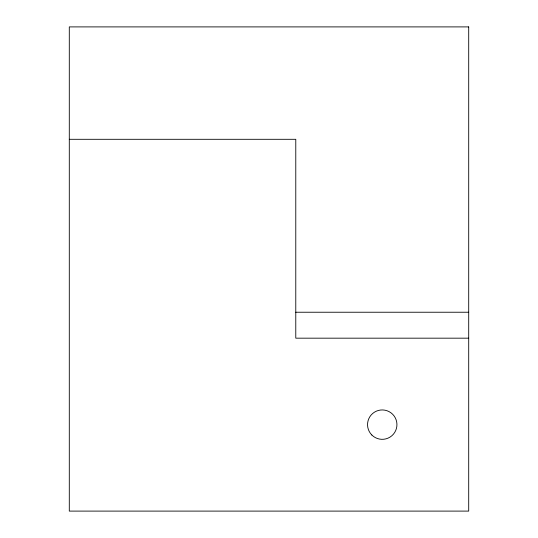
<?xml version="1.0" encoding="UTF-8"?>
<svg xmlns="http://www.w3.org/2000/svg" width="538" height="538" viewBox="0 0 538 538"><rect width="100%" height="100%" fill="white"/><g stroke="black" fill="none" stroke-linecap="round" stroke-linejoin="round"><path stroke-width="0.81" d="M69.294 139.302L295.779 139.302L295.779 338.173L468.706 338.173M295.779 312.235L468.706 312.235M468.706 26.9L69.294 26.9L69.294 511.1L468.706 511.1L468.706 26.9M371.845 435.027A14.701 14.701 0 0 0 396.439 428.443A14.701 14.701 0 0 0 378.436 410.44A14.701 14.701 0 0 0 371.845 435.027"/></g></svg>
